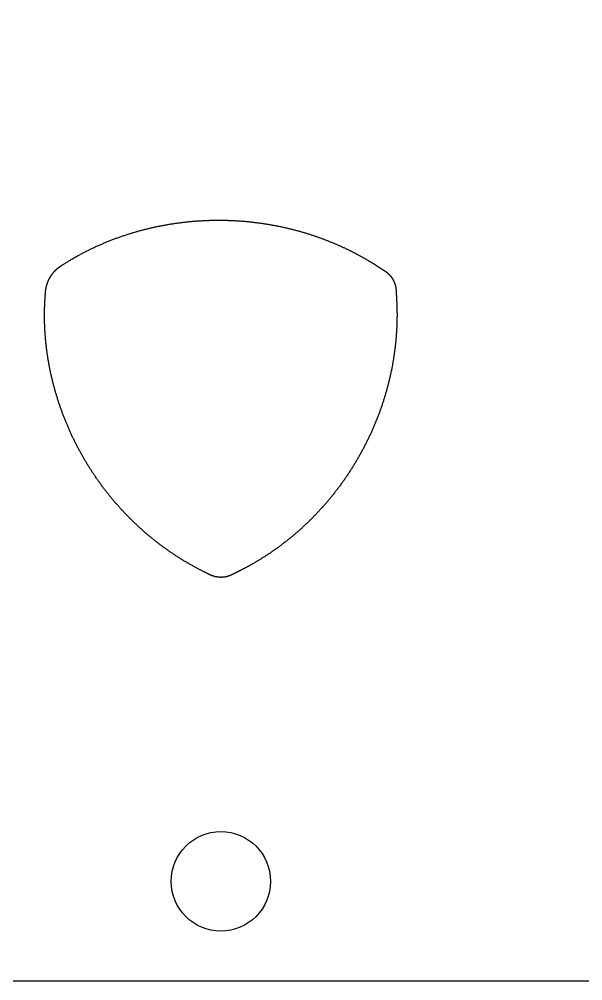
# Model space of a CAD drawing. Extents: x -3 to 136, y 0 to 121.
# Drawn here: x 93.91 to 110.92, y 0 to 29.01 of the extents above; entities that cross this region are included whole.
import ezdxf

# ---------------------------------------------------------------- set-up
doc = ezdxf.new("R2010")
doc.units = 0
doc.layers.get('0').update_dxf_attribs({"linetype": 'CONTINUOUS'})

msp = doc.modelspace()

# ---------------------------------------------------------------- linework, layer by layer
msp.add_lwpolyline([(69.2641, 119.9689, 0.5773503), (64.0679, 119.9689), (-2.5981, 4.5, 0.5773503), (0, 0), (133.332, 0, 0.5773503), (135.9301, 4.5)], format="xyb", close=True)
for points in [[(95.1762, 21.5717, 0), (95.1837, 21.5766, 0), (95.1926, 21.5824, 0), (95.2029, 21.589, 0), (95.2144, 21.5964, 0), (95.2271, 21.6046, 0), (95.241, 21.6134, 0), (95.256, 21.6229, 0), (95.272, 21.6331, 0), (95.2891, 21.6438, 0), (95.307, 21.655, 0), (95.3259, 21.6668, 0), (95.3456, 21.679, 0), (95.3661, 21.6916, 0), (95.3873, 21.7045, 0), (95.4092, 21.7178, 0), (95.4317, 21.7313, 0), (95.4548, 21.7451, 0), (95.4782, 21.759, 0), (95.5017, 21.7728, 0), (95.5253, 21.7865, 0), (95.5489, 21.8002, 0), (95.5725, 21.8138, 0), (95.5962, 21.8272, 0), (95.62, 21.8407, 0), (95.6438, 21.854, 0), (95.6676, 21.8672, 0), (95.6915, 21.8804, 0), (95.7154, 21.8935, 0), (95.7393, 21.9065, 0), (95.7633, 21.9195, 0), (95.7874, 21.9323, 0), (95.8115, 21.9451, 0), (95.8356, 21.9578, 0), (95.8598, 21.9704, 0), (95.884, 21.9829, 0), (95.9082, 21.9954, 0), (95.9325, 22.0077, 0), (95.9569, 22.02, 0), (95.9812, 22.0322, 0), (96.0057, 22.0444, 0), (96.0301, 22.0564, 0), (96.0546, 22.0684, 0), (96.0791, 22.0803, 0), (96.1037, 22.0921, 0), (96.1283, 22.1038, 0), (96.153, 22.1154, 0), (96.1777, 22.127, 0), (96.2024, 22.1385, 0), (96.2271, 22.1499, 0), (96.2519, 22.1612, 0), (96.2768, 22.1725, 0), (96.3016, 22.1836, 0), (96.3265, 22.1947, 0), (96.3515, 22.2057, 0), (96.3765, 22.2166, 0), (96.4015, 22.2275, 0), (96.4265, 22.2383, 0), (96.4516, 22.2489, 0), (96.4767, 22.2595, 0), (96.5019, 22.2701, 0), (96.527, 22.2805, 0), (96.5523, 22.2908, 0), (96.5775, 22.3011, 0), (96.6028, 22.3113, 0), (96.6281, 22.3214, 0), (96.6534, 22.3315, 0), (96.6788, 22.3414, 0), (96.7042, 22.3513, 0), (96.7297, 22.3611, 0), (96.7551, 22.3708, 0), (96.7807, 22.3804, 0), (96.8062, 22.39, 0), (96.8317, 22.3995, 0), (96.8573, 22.4089, 0), (96.883, 22.4182, 0), (96.9086, 22.4274, 0), (96.9343, 22.4365, 0), (96.96, 22.4456, 0), (96.9858, 22.4546, 0), (97.0115, 22.4635, 0), (97.0373, 22.4723, 0), (97.0632, 22.4811, 0), (97.089, 22.4897, 0), (97.1149, 22.4983, 0), (97.1408, 22.5068, 0), (97.1667, 22.5152, 0), (97.1927, 22.5236, 0), (97.2187, 22.5318, 0), (97.2447, 22.54, 0), (97.2708, 22.5481, 0), (97.2968, 22.5561, 0), (97.3229, 22.564, 0), (97.349, 22.5719, 0), (97.3752, 22.5797, 0), (97.4013, 22.5874, 0), (97.4275, 22.595, 0), (97.4537, 22.6025, 0), (97.48, 22.6099, 0), (97.5063, 22.6173, 0), (97.5325, 22.6246, 0), (97.5588, 22.6318, 0), (97.5852, 22.6389, 0), (97.6115, 22.646, 0), (97.6379, 22.6529, 0), (97.6643, 22.6598, 0), (97.6907, 22.6666, 0), (97.7172, 22.6733, 0), (97.7436, 22.68, 0), (97.7701, 22.6865, 0), (97.7966, 22.693, 0), (97.8231, 22.6994, 0), (97.8497, 22.7057, 0), (97.8763, 22.7119, 0), (97.9028, 22.7181, 0), (97.9294, 22.7241, 0), (97.9561, 22.7301, 0), (97.9827, 22.736, 0), (98.0094, 22.7419, 0), (98.036, 22.7476, 0), (98.0627, 22.7533, 0), (98.0894, 22.7589, 0), (98.1162, 22.7644, 0), (98.1429, 22.7698, 0), (98.1697, 22.7751, 0), (98.1965, 22.7804, 0), (98.2233, 22.7855, 0), (98.2501, 22.7906, 0), (98.2769, 22.7956, 0), (98.3037, 22.8006, 0), (98.3306, 22.8054, 0), (98.3575, 22.8102, 0), (98.3844, 22.8149, 0), (98.4113, 22.8195, 0), (98.4382, 22.824, 0), (98.4651, 22.8284, 0), (98.4921, 22.8328, 0), (98.519, 22.8371, 0), (98.546, 22.8413, 0), (98.573, 22.8454, 0), (98.6, 22.8494, 0), (98.627, 22.8534, 0), (98.654, 22.8572, 0), (98.681, 22.861, 0), (98.7081, 22.8647, 0), (98.7351, 22.8684, 0), (98.7622, 22.8719, 0), (98.7892, 22.8754, 0), (98.8163, 22.8788, 0), (98.8434, 22.8821, 0), (98.8705, 22.8853, 0), (98.8976, 22.8884, 0), (98.9247, 22.8915, 0), (98.9519, 22.8944, 0), (98.979, 22.8973, 0), (99.0061, 22.9001, 0), (99.0333, 22.9029, 0), (99.0604, 22.9055, 0), (99.0876, 22.9081, 0), (99.1148, 22.9106, 0), (99.1419, 22.913, 0), (99.1691, 22.9153, 0), (99.1963, 22.9175, 0), (99.2235, 22.9197, 0), (99.2507, 22.9217, 0), (99.2779, 22.9237, 0), (99.3051, 22.9257, 0), (99.3324, 22.9275, 0), (99.3596, 22.9292, 0), (99.3868, 22.9309, 0), (99.414, 22.9325, 0), (99.4413, 22.934, 0), (99.4685, 22.9354, 0), (99.4958, 22.9368, 0), (99.523, 22.938, 0), (99.5503, 22.9392, 0), (99.5775, 22.9403, 0), (99.6048, 22.9413, 0), (99.632, 22.9422, 0), (99.6593, 22.9431, 0), (99.6866, 22.9439, 0), (99.7138, 22.9446, 0), (99.7411, 22.9452, 0), (99.7684, 22.9457, 0), (99.7957, 22.9461, 0), (99.8229, 22.9465, 0), (99.8502, 22.9468, 0), (99.8775, 22.947, 0), (99.9048, 22.9471, 0), (99.932, 22.9471, 0), (99.9593, 22.9471, 0), (99.9866, 22.947, 0), (100.014, 22.9468, 0), (100.041, 22.9465, 0), (100.068, 22.9461, 0), (100.096, 22.9457, 0), (100.123, 22.9451, 0), (100.15, 22.9445, 0), (100.177, 22.9438, 0), (100.205, 22.943, 0), (100.232, 22.9422, 0), (100.259, 22.9412, 0), (100.286, 22.9402, 0), (100.314, 22.9391, 0), (100.341, 22.9379, 0), (100.368, 22.9367, 0), (100.395, 22.9353, 0), (100.423, 22.9339, 0), (100.45, 22.9324, 0), (100.477, 22.9308, 0), (100.504, 22.9291, 0), (100.532, 22.9274, 0), (100.559, 22.9256, 0), (100.586, 22.9236, 0), (100.613, 22.9216, 0), (100.64, 22.9196, 0), (100.668, 22.9174, 0), (100.695, 22.9152, 0), (100.722, 22.9128, 0), (100.749, 22.9104, 0), (100.776, 22.908, 0), (100.803, 22.9054, 0), (100.831, 22.9028, 0), (100.858, 22.9, 0), (100.885, 22.8972, 0), (100.912, 22.8943, 0), (100.939, 22.8914, 0), (100.966, 22.8883, 0), (100.993, 22.8852, 0), (101.02, 22.882, 0), (101.047, 22.8787, 0), (101.074, 22.8753, 0), (101.102, 22.8718, 0), (101.129, 22.8683, 0), (101.156, 22.8647, 0), (101.183, 22.861, 0), (101.21, 22.8572, 0), (101.237, 22.8533, 0), (101.264, 22.8494, 0), (101.291, 22.8453, 0), (101.318, 22.8412, 0), (101.345, 22.837, 0), (101.371, 22.8328, 0), (101.398, 22.8284, 0), (101.425, 22.824, 0), (101.452, 22.8195, 0), (101.479, 22.8149, 0), (101.506, 22.8102, 0), (101.533, 22.8054, 0), (101.56, 22.8006, 0), (101.587, 22.7957, 0), (101.613, 22.7907, 0), (101.64, 22.7856, 0), (101.667, 22.7804, 0), (101.694, 22.7752, 0), (101.72, 22.7699, 0), (101.747, 22.7645, 0), (101.774, 22.759, 0), (101.801, 22.7534, 0), (101.827, 22.7478, 0), (101.854, 22.742, 0), (101.881, 22.7362, 0), (101.907, 22.7303, 0), (101.934, 22.7243, 0), (101.961, 22.7183, 0), (101.987, 22.7122, 0), (102.014, 22.7059, 0), (102.04, 22.6996, 0), (102.067, 22.6933, 0), (102.093, 22.6868, 0), (102.12, 22.6803, 0), (102.146, 22.6736, 0), (102.173, 22.667, 0), (102.199, 22.6602, 0), (102.225, 22.6534, 0), (102.251, 22.6466, 0), (102.277, 22.6397, 0), (102.303, 22.6328, 0), (102.328, 22.6258, 0), (102.354, 22.6187, 0), (102.379, 22.6116, 0), (102.405, 22.6045, 0), (102.43, 22.5973, 0), (102.455, 22.59, 0), (102.48, 22.5827, 0), (102.505, 22.5754, 0), (102.53, 22.568, 0), (102.554, 22.5606, 0), (102.579, 22.5531, 0), (102.603, 22.5456, 0), (102.627, 22.5381, 0), (102.652, 22.5305, 0), (102.676, 22.5228, 0), (102.7, 22.5152, 0), (102.723, 22.5075, 0), (102.747, 22.4997, 0), (102.771, 22.4919, 0), (102.794, 22.4841, 0), (102.817, 22.4763, 0), (102.841, 22.4684, 0), (102.864, 22.4605, 0), (102.887, 22.4525, 0), (102.91, 22.4445, 0), (102.933, 22.4365, 0), (102.955, 22.4285, 0), (102.978, 22.4204, 0), (103, 22.4123, 0), (103.022, 22.4042, 0), (103.045, 22.3961, 0), (103.067, 22.3879, 0), (103.089, 22.3797, 0), (103.111, 22.3715, 0), (103.132, 22.3633, 0), (103.154, 22.355, 0), (103.175, 22.3467, 0), (103.197, 22.3384, 0), (103.218, 22.3301, 0), (103.239, 22.3218, 0), (103.26, 22.3134, 0), (103.281, 22.3051, 0), (103.302, 22.2967, 0), (103.322, 22.2883, 0), (103.343, 22.2799, 0), (103.363, 22.2715, 0), (103.384, 22.263, 0), (103.404, 22.2546, 0), (103.424, 22.2461, 0), (103.444, 22.2377, 0), (103.464, 22.2292, 0), (103.483, 22.2207, 0), (103.503, 22.2123, 0), (103.523, 22.2038, 0), (103.542, 22.1953, 0), (103.561, 22.1868, 0), (103.58, 22.1783, 0), (103.599, 22.1698, 0), (103.618, 22.1613, 0), (103.637, 22.1528, 0), (103.655, 22.1443, 0), (103.674, 22.1358, 0), (103.692, 22.1273, 0), (103.711, 22.1188, 0), (103.729, 22.1103, 0), (103.747, 22.1018, 0), (103.765, 22.0933, 0), (103.782, 22.0849, 0), (103.8, 22.0764, 0), (103.818, 22.0679, 0), (103.835, 22.0595, 0), (103.852, 22.0511, 0), (103.87, 22.0426, 0), (103.887, 22.0342, 0), (103.904, 22.0258, 0), (103.92, 22.0174, 0), (103.937, 22.0091, 0), (103.954, 22.0007, 0), (103.97, 21.9924, 0), (103.986, 21.9841, 0), (104.003, 21.9758, 0), (104.019, 21.9675, 0), (104.035, 21.9592, 0), (104.051, 21.951, 0), (104.066, 21.9428, 0), (104.082, 21.9346, 0), (104.097, 21.9264, 0), (104.113, 21.9182, 0), (104.128, 21.9101, 0), (104.143, 21.902, 0), (104.158, 21.8939, 0), (104.173, 21.8859, 0), (104.188, 21.8779, 0), (104.202, 21.8699, 0), (104.217, 21.8619, 0), (104.231, 21.854, 0), (104.245, 21.8461, 0), (104.259, 21.8383, 0), (104.273, 21.8304, 0), (104.287, 21.8227, 0), (104.301, 21.8149, 0), (104.315, 21.8072, 0), (104.328, 21.7995, 0), (104.341, 21.7919, 0), (104.355, 21.7843, 0), (104.368, 21.7767, 0), (104.381, 21.7692, 0), (104.394, 21.7617, 0), (104.406, 21.7543, 0), (104.419, 21.7469, 0), (104.432, 21.7395, 0), (104.444, 21.7322, 0), (104.456, 21.725, 0), (104.468, 21.7178, 0), (104.48, 21.7106, 0), (104.492, 21.7035, 0), (104.504, 21.6964, 0), (104.516, 21.6894, 0), (104.527, 21.6825, 0), (104.538, 21.6755, 0), (104.55, 21.6687, 0), (104.561, 21.6619, 0), (104.572, 21.6551, 0), (104.583, 21.6485, 0), (104.593, 21.6418, 0), (104.604, 21.6352, 0), (104.614, 21.6287, 0), (104.625, 21.6223, 0), (104.635, 21.6159, 0), (104.645, 21.6095, 0), (104.655, 21.6033, 0), (104.665, 21.597, 0), (104.675, 21.5909, 0), (104.684, 21.5848, 0), (104.694, 21.5788, 0), (104.703, 21.5728, 0), (104.712, 21.567, 0), (104.721, 21.5611, 0), (104.73, 21.5554, 0), (104.739, 21.5497, 0), (104.748, 21.5441, 0), (104.756, 21.5386, 0), (104.765, 21.5331, 0), (104.773, 21.5277, 0), (104.781, 21.5224, 0), (104.789, 21.5172, 0), (104.797, 21.512, 0), (104.805, 21.5069, 0), (104.813, 21.5019, 0), (104.82, 21.497, 0), (104.828, 21.4923, 0), (104.835, 21.4877, 0), (104.841, 21.4832, 0), (104.848, 21.4789, 0), (104.854, 21.4747, 0), (104.861, 21.4707, 0), (104.866, 21.4668, 0), (104.872, 21.4632, 0), (104.877, 21.4596, 0), (104.883, 21.4563, 0), (104.887, 21.4532, 0), (104.892, 21.4502, 0), (104.896, 21.4475, 0), (104.9, 21.445, 0), (104.904, 21.4427, 0), (104.907, 21.4405, 0), (104.91, 21.4387, 0), (104.913, 21.437, 0), (104.915, 21.4356, 0), (104.917, 21.4344, 0)], [(94.7074, 20.7892, 0), (94.7077, 20.7929, 0), (94.7081, 20.7966, 0), (94.7084, 20.8003, 0), (94.7088, 20.804, 0), (94.7092, 20.8077, 0), (94.7095, 20.8114, 0), (94.7099, 20.815, 0), (94.7103, 20.8187, 0), (94.7108, 20.8224, 0), (94.7112, 20.8261, 0), (94.7117, 20.8298, 0), (94.7121, 20.8334, 0), (94.7126, 20.8371, 0), (94.7131, 20.8408, 0), (94.7136, 20.8444, 0), (94.7141, 20.8481, 0), (94.7147, 20.8518, 0), (94.7152, 20.8554, 0), (94.7158, 20.8591, 0), (94.7163, 20.8628, 0), (94.7169, 20.8664, 0), (94.7175, 20.8701, 0), (94.7181, 20.8737, 0), (94.7188, 20.8774, 0), (94.7194, 20.881, 0), (94.7201, 20.8847, 0), (94.7207, 20.8883, 0), (94.7214, 20.8919, 0), (94.7221, 20.8956, 0), (94.7228, 20.8992, 0), (94.7235, 20.9028, 0), (94.7243, 20.9065, 0), (94.725, 20.9101, 0), (94.7258, 20.9137, 0), (94.7265, 20.9173, 0), (94.7273, 20.921, 0), (94.7281, 20.9246, 0), (94.7289, 20.9282, 0), (94.7298, 20.9318, 0), (94.7306, 20.9354, 0), (94.7315, 20.939, 0), (94.7323, 20.9426, 0), (94.7332, 20.9462, 0), (94.7341, 20.9498, 0), (94.735, 20.9534, 0), (94.7359, 20.957, 0), (94.7368, 20.9606, 0), (94.7378, 20.9641, 0), (94.7387, 20.9677, 0), (94.7397, 20.9713, 0), (94.7407, 20.9749, 0), (94.7417, 20.9784, 0), (94.7427, 20.982, 0), (94.7437, 20.9856, 0), (94.7447, 20.9891, 0), (94.7458, 20.9927, 0), (94.7468, 20.9962, 0), (94.7479, 20.9998, 0), (94.749, 21.0033, 0), (94.7501, 21.0068, 0), (94.7512, 21.0104, 0), (94.7523, 21.0139, 0), (94.7534, 21.0174, 0), (94.7546, 21.021, 0), (94.7557, 21.0245, 0), (94.7569, 21.028, 0), (94.7581, 21.0315, 0), (94.7593, 21.035, 0), (94.7605, 21.0385, 0), (94.7617, 21.042, 0), (94.7629, 21.0455, 0), (94.7642, 21.049, 0), (94.7655, 21.0525, 0), (94.7667, 21.056, 0), (94.768, 21.0595, 0), (94.7693, 21.0629, 0), (94.7706, 21.0664, 0), (94.7719, 21.0699, 0), (94.7733, 21.0733, 0), (94.7746, 21.0768, 0), (94.776, 21.0802, 0), (94.7773, 21.0837, 0), (94.7787, 21.0871, 0), (94.7801, 21.0905, 0), (94.7815, 21.094, 0), (94.7829, 21.0974, 0), (94.7843, 21.1008, 0), (94.7858, 21.1042, 0), (94.7872, 21.1076, 0), (94.7887, 21.111, 0), (94.7902, 21.1144, 0), (94.7917, 21.1178, 0), (94.7932, 21.1212, 0), (94.7947, 21.1246, 0), (94.7962, 21.128, 0), (94.7977, 21.1313, 0), (94.7993, 21.1347, 0), (94.8009, 21.138, 0), (94.8024, 21.1414, 0), (94.804, 21.1447, 0), (94.8056, 21.1481, 0), (94.8072, 21.1514, 0), (94.8088, 21.1548, 0), (94.8105, 21.1581, 0), (94.8121, 21.1614, 0), (94.8138, 21.1647, 0), (94.8154, 21.168, 0), (94.8171, 21.1713, 0), (94.8188, 21.1746, 0), (94.8205, 21.1779, 0), (94.8222, 21.1812, 0), (94.8239, 21.1845, 0), (94.8257, 21.1877, 0), (94.8274, 21.191, 0), (94.8292, 21.1943, 0), (94.8309, 21.1975, 0), (94.8327, 21.2008, 0), (94.8345, 21.204, 0), (94.8363, 21.2072, 0), (94.8381, 21.2105, 0), (94.8399, 21.2137, 0), (94.8418, 21.2169, 0), (94.8436, 21.2201, 0), (94.8455, 21.2233, 0), (94.8474, 21.2265, 0), (94.8492, 21.2297, 0), (94.8511, 21.2329, 0), (94.853, 21.2361, 0), (94.855, 21.2392, 0), (94.8569, 21.2424, 0), (94.8588, 21.2456, 0), (94.8608, 21.2487, 0), (94.8627, 21.2519, 0), (94.8647, 21.255, 0), (94.8667, 21.2581, 0), (94.8687, 21.2613, 0), (94.8707, 21.2644, 0), (94.8727, 21.2675, 0), (94.8747, 21.2706, 0), (94.8768, 21.2737, 0), (94.8788, 21.2768, 0), (94.8809, 21.2798, 0), (94.883, 21.2829, 0), (94.885, 21.286, 0), (94.8871, 21.2891, 0), (94.8892, 21.2921, 0), (94.8913, 21.2951, 0), (94.8935, 21.2982, 0), (94.8956, 21.3012, 0), (94.8978, 21.3042, 0), (94.8999, 21.3072, 0), (94.9021, 21.3103, 0), (94.9042, 21.3133, 0), (94.9064, 21.3162, 0), (94.9086, 21.3192, 0), (94.9108, 21.3222, 0), (94.9131, 21.3252, 0), (94.9153, 21.3281, 0), (94.9175, 21.3311, 0), (94.9198, 21.334, 0), (94.922, 21.3369, 0), (94.9243, 21.3399, 0), (94.9266, 21.3428, 0), (94.9289, 21.3457, 0), (94.9312, 21.3486, 0), (94.9335, 21.3515, 0), (94.9358, 21.3544, 0), (94.9381, 21.3573, 0), (94.9405, 21.3601, 0), (94.9428, 21.363, 0), (94.9452, 21.3658, 0), (94.9475, 21.3687, 0), (94.9499, 21.3715, 0), (94.9523, 21.3743, 0), (94.9547, 21.3772, 0), (94.9571, 21.38, 0), (94.9595, 21.3828, 0), (94.962, 21.3856, 0), (94.9644, 21.3883, 0), (94.9668, 21.3911, 0), (94.9693, 21.3939, 0), (94.9718, 21.3966, 0), (94.9742, 21.3994, 0), (94.9767, 21.4021, 0), (94.9792, 21.4048, 0), (94.9817, 21.4076, 0), (94.9843, 21.4103, 0), (94.9868, 21.413, 0), (94.9893, 21.4157, 0), (94.9919, 21.4184, 0), (94.9944, 21.421, 0), (94.997, 21.4237, 0), (94.9995, 21.4263, 0), (95.0021, 21.429, 0), (95.0047, 21.4316, 0), (95.0073, 21.4343, 0), (95.0099, 21.4369, 0), (95.0125, 21.4395, 0), (95.0152, 21.4421, 0), (95.0178, 21.4447, 0), (95.0204, 21.4473, 0), (95.0231, 21.4498, 0), (95.0258, 21.4524, 0), (95.0284, 21.455, 0), (95.0311, 21.4575, 0), (95.0338, 21.46, 0), (95.0365, 21.4626, 0), (95.0392, 21.4651, 0), (95.0419, 21.4676, 0), (95.0447, 21.4701, 0), (95.0474, 21.4726, 0), (95.0501, 21.475, 0), (95.0529, 21.4775, 0), (95.0557, 21.48, 0), (95.0584, 21.4824, 0), (95.0612, 21.4848, 0), (95.064, 21.4873, 0), (95.0668, 21.4897, 0), (95.0696, 21.4921, 0), (95.0724, 21.4945, 0), (95.0752, 21.4969, 0), (95.0781, 21.4992, 0), (95.0809, 21.5016, 0), (95.0838, 21.504, 0), (95.0866, 21.5063, 0), (95.0895, 21.5086, 0), (95.0924, 21.511, 0), (95.0952, 21.5133, 0), (95.0981, 21.5156, 0), (95.101, 21.5179, 0), (95.1039, 21.5202, 0), (95.1069, 21.5224, 0), (95.1098, 21.5247, 0), (95.1127, 21.5269, 0), (95.1157, 21.5292, 0), (95.1186, 21.5314, 0), (95.1216, 21.5336, 0), (95.1245, 21.5358, 0), (95.1275, 21.538, 0), (95.1305, 21.5402, 0), (95.1335, 21.5424, 0), (95.1365, 21.5446, 0), (95.1395, 21.5467, 0), (95.1425, 21.5489, 0), (95.1455, 21.551, 0), (95.1486, 21.5531, 0), (95.1516, 21.5552, 0), (95.1546, 21.5573, 0), (95.1577, 21.5594, 0), (95.1608, 21.5615, 0), (95.1638, 21.5636, 0), (95.1669, 21.5656, 0), (95.17, 21.5677, 0), (95.1731, 21.5697, 0), (95.1762, 21.5717, 0)], [(104.917, 21.4344, 0), (104.92, 21.4329, 0), (104.922, 21.4314, 0), (104.925, 21.4298, 0), (104.928, 21.4283, 0), (104.93, 21.4267, 0), (104.933, 21.4251, 0), (104.935, 21.4235, 0), (104.938, 21.4219, 0), (104.941, 21.4203, 0), (104.943, 21.4187, 0), (104.946, 21.417, 0), (104.948, 21.4154, 0), (104.951, 21.4137, 0), (104.953, 21.412, 0), (104.956, 21.4103, 0), (104.959, 21.4086, 0), (104.961, 21.4069, 0), (104.964, 21.4052, 0), (104.966, 21.4035, 0), (104.969, 21.4017, 0), (104.971, 21.4, 0), (104.974, 21.3982, 0), (104.976, 21.3965, 0), (104.979, 21.3947, 0), (104.981, 21.3929, 0), (104.984, 21.3911, 0), (104.986, 21.3893, 0), (104.988, 21.3874, 0), (104.991, 21.3856, 0), (104.993, 21.3838, 0), (104.996, 21.3819, 0), (104.998, 21.38, 0), (105.001, 21.3782, 0), (105.003, 21.3763, 0), (105.005, 21.3744, 0), (105.008, 21.3725, 0), (105.01, 21.3706, 0), (105.013, 21.3686, 0), (105.015, 21.3667, 0), (105.017, 21.3647, 0), (105.02, 21.3628, 0), (105.022, 21.3608, 0), (105.024, 21.3588, 0), (105.027, 21.3568, 0), (105.029, 21.3549, 0), (105.031, 21.3528, 0), (105.034, 21.3508, 0), (105.036, 21.3488, 0), (105.038, 21.3468, 0), (105.04, 21.3447, 0), (105.043, 21.3427, 0), (105.045, 21.3406, 0), (105.047, 21.3385, 0), (105.049, 21.3365, 0), (105.052, 21.3344, 0), (105.054, 21.3323, 0), (105.056, 21.3301, 0), (105.058, 21.328, 0), (105.06, 21.3259, 0), (105.063, 21.3238, 0), (105.065, 21.3216, 0), (105.067, 21.3195, 0), (105.069, 21.3173, 0), (105.071, 21.3151, 0), (105.073, 21.3129, 0), (105.076, 21.3107, 0), (105.078, 21.3085, 0), (105.08, 21.3063, 0), (105.082, 21.3041, 0), (105.084, 21.3019, 0), (105.086, 21.2997, 0), (105.088, 21.2974, 0), (105.09, 21.2952, 0), (105.092, 21.2929, 0), (105.094, 21.2906, 0), (105.096, 21.2884, 0), (105.098, 21.2861, 0), (105.1, 21.2838, 0), (105.103, 21.2815, 0), (105.105, 21.2792, 0), (105.107, 21.2769, 0), (105.109, 21.2745, 0), (105.11, 21.2722, 0), (105.112, 21.2699, 0), (105.114, 21.2675, 0), (105.116, 21.2651, 0), (105.118, 21.2628, 0), (105.12, 21.2604, 0), (105.122, 21.258, 0), (105.124, 21.2556, 0), (105.126, 21.2532, 0), (105.128, 21.2508, 0), (105.13, 21.2484, 0), (105.132, 21.246, 0), (105.133, 21.2436, 0), (105.135, 21.2412, 0), (105.137, 21.2387, 0), (105.139, 21.2363, 0), (105.141, 21.2338, 0), (105.143, 21.2313, 0), (105.144, 21.2289, 0), (105.146, 21.2264, 0), (105.148, 21.2239, 0), (105.15, 21.2214, 0), (105.152, 21.2189, 0), (105.153, 21.2164, 0), (105.155, 21.2139, 0), (105.157, 21.2114, 0), (105.159, 21.2089, 0), (105.16, 21.2063, 0), (105.162, 21.2038, 0), (105.164, 21.2012, 0), (105.165, 21.1987, 0), (105.167, 21.1961, 0), (105.169, 21.1936, 0), (105.17, 21.191, 0), (105.172, 21.1884, 0), (105.174, 21.1858, 0), (105.175, 21.1832, 0), (105.177, 21.1806, 0), (105.178, 21.178, 0), (105.18, 21.1754, 0), (105.182, 21.1728, 0), (105.183, 21.1702, 0), (105.185, 21.1675, 0), (105.186, 21.1649, 0), (105.188, 21.1623, 0), (105.189, 21.1596, 0), (105.191, 21.157, 0), (105.192, 21.1543, 0), (105.194, 21.1516, 0), (105.195, 21.149, 0), (105.197, 21.1463, 0), (105.198, 21.1436, 0), (105.2, 21.1409, 0), (105.201, 21.1382, 0), (105.203, 21.1355, 0), (105.204, 21.1328, 0), (105.205, 21.1301, 0), (105.207, 21.1274, 0), (105.208, 21.1246, 0), (105.21, 21.1219, 0), (105.211, 21.1192, 0), (105.212, 21.1164, 0), (105.214, 21.1137, 0), (105.215, 21.1109, 0), (105.216, 21.1082, 0), (105.218, 21.1054, 0), (105.219, 21.1026, 0), (105.22, 21.0999, 0), (105.222, 21.0971, 0), (105.223, 21.0943, 0), (105.224, 21.0915, 0), (105.225, 21.0887, 0), (105.227, 21.0859, 0), (105.228, 21.0831, 0), (105.229, 21.0803, 0), (105.23, 21.0775, 0), (105.231, 21.0747, 0), (105.233, 21.0718, 0), (105.234, 21.069, 0), (105.235, 21.0662, 0), (105.236, 21.0633, 0), (105.237, 21.0605, 0), (105.238, 21.0576, 0), (105.239, 21.0548, 0), (105.241, 21.0519, 0), (105.242, 21.0491, 0), (105.243, 21.0462, 0), (105.244, 21.0433, 0), (105.245, 21.0405, 0), (105.246, 21.0376, 0), (105.247, 21.0347, 0), (105.248, 21.0318, 0), (105.249, 21.0289, 0), (105.25, 21.026, 0), (105.251, 21.0232, 0), (105.252, 21.0203, 0), (105.253, 21.0173, 0), (105.254, 21.0144, 0), (105.255, 21.0115, 0), (105.256, 21.0086, 0), (105.257, 21.0057, 0), (105.257, 21.0028, 0), (105.258, 20.9998, 0), (105.259, 20.9969, 0), (105.26, 20.994, 0), (105.261, 20.991, 0), (105.262, 20.9881, 0), (105.263, 20.9852, 0), (105.263, 20.9822, 0), (105.264, 20.9793, 0), (105.265, 20.9763, 0), (105.266, 20.9734, 0), (105.267, 20.9704, 0), (105.267, 20.9674, 0), (105.268, 20.9645, 0), (105.269, 20.9615, 0), (105.27, 20.9585, 0), (105.27, 20.9556, 0), (105.271, 20.9526, 0), (105.272, 20.9496, 0), (105.272, 20.9466, 0), (105.273, 20.9437, 0), (105.274, 20.9407, 0), (105.274, 20.9377, 0), (105.275, 20.9347, 0), (105.275, 20.9317, 0), (105.276, 20.9287, 0), (105.277, 20.9257, 0), (105.277, 20.9227, 0), (105.278, 20.9197, 0), (105.278, 20.9167, 0), (105.279, 20.9137, 0), (105.279, 20.9107, 0), (105.28, 20.9077, 0), (105.28, 20.9047, 0), (105.281, 20.9017, 0), (105.281, 20.8986, 0), (105.282, 20.8956, 0), (105.282, 20.8926, 0), (105.283, 20.8896, 0), (105.283, 20.8866, 0), (105.283, 20.8835, 0), (105.284, 20.8805, 0), (105.284, 20.8775, 0), (105.285, 20.8744, 0), (105.285, 20.8714, 0), (105.285, 20.8684, 0), (105.286, 20.8654, 0), (105.286, 20.8623, 0), (105.286, 20.8593, 0), (105.287, 20.8562, 0), (105.287, 20.8532, 0), (105.287, 20.8502, 0), (105.287, 20.8471, 0), (105.288, 20.8441, 0), (105.288, 20.841, 0), (105.288, 20.838, 0), (105.288, 20.835, 0), (105.288, 20.8319, 0), (105.289, 20.8289, 0), (105.289, 20.8258, 0), (105.289, 20.8228, 0), (105.289, 20.8197, 0), (105.289, 20.8167, 0), (105.289, 20.8136, 0), (105.289, 20.8106, 0), (105.289, 20.8075, 0), (105.289, 20.8045, 0), (105.29, 20.8014, 0), (105.29, 20.7984, 0), (105.29, 20.7953, 0), (105.29, 20.7923, 0), (105.29, 20.7892, 0)], [(99.626, 12.27, 0), (99.6232, 12.2716, 0), (99.6197, 12.2735, 0), (99.6156, 12.2756, 0), (99.6109, 12.2781, 0), (99.6055, 12.2808, 0), (99.5995, 12.2839, 0), (99.5929, 12.2872, 0), (99.5857, 12.2908, 0), (99.5779, 12.2946, 0), (99.5695, 12.2988, 0), (99.5605, 12.3032, 0), (99.551, 12.308, 0), (99.5409, 12.313, 0), (99.5303, 12.3182, 0), (99.5192, 12.3238, 0), (99.5075, 12.3296, 0), (99.4953, 12.3357, 0), (99.4826, 12.3421, 0), (99.4694, 12.3487, 0), (99.4558, 12.3556, 0), (99.4416, 12.3628, 0), (99.427, 12.3702, 0), (99.4119, 12.3779, 0), (99.3964, 12.3859, 0), (99.3805, 12.3941, 0), (99.3641, 12.4026, 0), (99.3473, 12.4113, 0), (99.3301, 12.4203, 0), (99.3125, 12.4296, 0), (99.2945, 12.4391, 0), (99.2761, 12.4489, 0), (99.2573, 12.4589, 0), (99.2382, 12.4692, 0), (99.2188, 12.4797, 0), (99.199, 12.4905, 0), (99.1788, 12.5015, 0), (99.1584, 12.5128, 0), (99.1376, 12.5243, 0), (99.1165, 12.5361, 0), (99.0952, 12.5481, 0), (99.0735, 12.5603, 0), (99.0516, 12.5728, 0), (99.0294, 12.5855, 0), (99.007, 12.5985, 0), (98.9846, 12.6115, 0), (98.9622, 12.6246, 0), (98.9399, 12.6378, 0), (98.9176, 12.6511, 0), (98.8953, 12.6644, 0), (98.8731, 12.6778, 0), (98.851, 12.6912, 0), (98.8289, 12.7047, 0), (98.8068, 12.7183, 0), (98.7848, 12.7319, 0), (98.7629, 12.7456, 0), (98.741, 12.7594, 0), (98.7191, 12.7733, 0), (98.6973, 12.7872, 0), (98.6755, 12.8011, 0), (98.6538, 12.8152, 0), (98.6321, 12.8293, 0), (98.6104, 12.8434, 0), (98.5889, 12.8577, 0), (98.5673, 12.872, 0), (98.5458, 12.8863, 0), (98.5244, 12.9007, 0), (98.503, 12.9152, 0), (98.4816, 12.9298, 0), (98.4603, 12.9444, 0), (98.4391, 12.9591, 0), (98.4179, 12.9738, 0), (98.3967, 12.9886, 0), (98.3756, 13.0035, 0), (98.3545, 13.0184, 0), (98.3335, 13.0334, 0), (98.3125, 13.0485, 0), (98.2916, 13.0636, 0), (98.2707, 13.0788, 0), (98.2499, 13.094, 0), (98.2291, 13.1093, 0), (98.2084, 13.1247, 0), (98.1877, 13.1401, 0), (98.1671, 13.1556, 0), (98.1465, 13.1712, 0), (98.126, 13.1868, 0), (98.1055, 13.2025, 0), (98.0851, 13.2182, 0), (98.0647, 13.234, 0), (98.0443, 13.2499, 0), (98.0241, 13.2658, 0), (98.0038, 13.2818, 0), (97.9836, 13.2979, 0), (97.9635, 13.314, 0), (97.9434, 13.3301, 0), (97.9233, 13.3464, 0), (97.9033, 13.3626, 0), (97.8834, 13.379, 0), (97.8635, 13.3954, 0), (97.8437, 13.4119, 0), (97.8239, 13.4284, 0), (97.8041, 13.445, 0), (97.7844, 13.4616, 0), (97.7648, 13.4784, 0), (97.7452, 13.4951, 0), (97.7256, 13.512, 0), (97.7061, 13.5288, 0), (97.6867, 13.5458, 0), (97.6673, 13.5628, 0), (97.6479, 13.5799, 0), (97.6286, 13.597, 0), (97.6094, 13.6142, 0), (97.5902, 13.6314, 0), (97.5711, 13.6487, 0), (97.552, 13.666, 0), (97.5329, 13.6834, 0), (97.514, 13.7009, 0), (97.495, 13.7184, 0), (97.4761, 13.736, 0), (97.4573, 13.7536, 0), (97.4386, 13.7713, 0), (97.4198, 13.789, 0), (97.4012, 13.8068, 0), (97.3826, 13.8246, 0), (97.364, 13.8425, 0), (97.3455, 13.8605, 0), (97.327, 13.8785, 0), (97.3086, 13.8966, 0), (97.2903, 13.9147, 0), (97.272, 13.9329, 0), (97.2538, 13.9511, 0), (97.2356, 13.9694, 0), (97.2175, 13.9877, 0), (97.1994, 14.0061, 0), (97.1814, 14.0245, 0), (97.1634, 14.043, 0), (97.1455, 14.0615, 0), (97.1277, 14.0801, 0), (97.1099, 14.0988, 0), (97.0921, 14.1175, 0), (97.0744, 14.1362, 0), (97.0568, 14.155, 0), (97.0392, 14.1739, 0), (97.0217, 14.1928, 0), (97.0042, 14.2117, 0), (96.9868, 14.2307, 0), (96.9695, 14.2498, 0), (96.9522, 14.2689, 0), (96.9349, 14.2881, 0), (96.9177, 14.3073, 0), (96.9006, 14.3265, 0), (96.8835, 14.3458, 0), (96.8665, 14.3652, 0), (96.8495, 14.3846, 0), (96.8326, 14.4041, 0), (96.8158, 14.4236, 0), (96.799, 14.4431, 0), (96.7823, 14.4627, 0), (96.7656, 14.4824, 0), (96.749, 14.5021, 0), (96.7324, 14.5218, 0), (96.7159, 14.5416, 0), (96.6994, 14.5615, 0), (96.6831, 14.5814, 0), (96.6667, 14.6013, 0), (96.6504, 14.6213, 0), (96.6342, 14.6413, 0), (96.6181, 14.6614, 0), (96.602, 14.6816, 0), (96.5859, 14.7017, 0), (96.5699, 14.722, 0), (96.554, 14.7422, 0), (96.5382, 14.7625, 0), (96.5223, 14.7829, 0), (96.5066, 14.8033, 0), (96.4909, 14.8238, 0), (96.4753, 14.8443, 0), (96.4597, 14.8648, 0), (96.4442, 14.8854, 0), (96.4287, 14.906, 0), (96.4134, 14.9267, 0), (96.398, 14.9475, 0), (96.3827, 14.9682, 0), (96.3675, 14.989, 0), (96.3524, 15.0099, 0), (96.3373, 15.0308, 0), (96.3223, 15.0517, 0), (96.3073, 15.0727, 0), (96.2924, 15.0938, 0), (96.2775, 15.1148, 0), (96.2627, 15.136, 0), (96.248, 15.1571, 0), (96.2333, 15.1783, 0), (96.2187, 15.1996, 0), (96.2042, 15.2209, 0), (96.1897, 15.2422, 0), (96.1753, 15.2636, 0), (96.1609, 15.285, 0), (96.1466, 15.3064, 0), (96.1324, 15.3279, 0), (96.1182, 15.3495, 0), (96.1041, 15.3711, 0), (96.09, 15.3927, 0), (96.076, 15.4143, 0), (96.0621, 15.4361, 0), (96.0482, 15.4578, 0), (96.0344, 15.4796, 0), (96.0207, 15.5014, 0), (96.007, 15.5233, 0), (95.9934, 15.5452, 0), (95.9798, 15.5671, 0), (95.9663, 15.5891, 0), (95.9529, 15.6111, 0), (95.9395, 15.6332, 0), (95.9262, 15.6553, 0), (95.913, 15.6774, 0), (95.8998, 15.6996, 0), (95.8867, 15.7218, 0), (95.8737, 15.7441, 0), (95.8607, 15.7664, 0), (95.8478, 15.7887, 0), (95.8349, 15.8111, 0), (95.8221, 15.8335, 0), (95.8094, 15.8559, 0), (95.7967, 15.8784, 0), (95.7841, 15.9009, 0), (95.7716, 15.9235, 0), (95.7591, 15.9461, 0), (95.7467, 15.9687, 0), (95.7344, 15.9914, 0), (95.7221, 16.0141, 0), (95.7099, 16.0368, 0), (95.6977, 16.0596, 0), (95.6857, 16.0824, 0), (95.6736, 16.1052, 0), (95.6617, 16.1281, 0), (95.6498, 16.151, 0), (95.638, 16.174, 0), (95.6263, 16.1969, 0), (95.6146, 16.2199, 0), (95.603, 16.243, 0), (95.5914, 16.2661, 0), (95.5799, 16.2892, 0), (95.5685, 16.3123, 0), (95.5572, 16.3355, 0), (95.5459, 16.3587, 0), (95.5347, 16.382, 0), (95.5235, 16.4052, 0), (95.5125, 16.4285, 0), (95.5014, 16.4519, 0), (95.4905, 16.4752, 0), (95.4796, 16.4986, 0), (95.4688, 16.5221, 0), (95.4581, 16.5455, 0), (95.4474, 16.569, 0), (95.4368, 16.5925, 0), (95.4263, 16.6161, 0), (95.4158, 16.6397, 0), (95.4054, 16.6633, 0), (95.3951, 16.6869, 0), (95.3848, 16.7106, 0), (95.3747, 16.7343, 0), (95.3645, 16.758, 0), (95.3545, 16.7818, 0), (95.3445, 16.8055, 0), (95.3346, 16.8293, 0), (95.3247, 16.8532, 0), (95.315, 16.8771, 0), (95.3053, 16.9009, 0), (95.2956, 16.9249, 0), (95.2861, 16.9488, 0), (95.2766, 16.9728, 0), (95.2672, 16.9968, 0), (95.2578, 17.0208, 0), (95.2485, 17.0449, 0), (95.2393, 17.069, 0), (95.2302, 17.0931, 0), (95.2211, 17.1172, 0), (95.2121, 17.1413, 0), (95.2032, 17.1655, 0), (95.1943, 17.1897, 0), (95.1855, 17.214, 0), (95.1768, 17.2382, 0), (95.1682, 17.2625, 0), (95.1596, 17.2868, 0), (95.1511, 17.3112, 0), (95.1426, 17.3355, 0), (95.1343, 17.3599, 0), (95.126, 17.3843, 0), (95.1178, 17.4087, 0), (95.1096, 17.4332, 0), (95.1016, 17.4576, 0), (95.0936, 17.4821, 0), (95.0856, 17.5066, 0), (95.0778, 17.5312, 0), (95.07, 17.5558, 0), (95.0623, 17.5803, 0), (95.0547, 17.6049, 0), (95.0471, 17.6296, 0), (95.0396, 17.6542, 0), (95.0322, 17.6789, 0), (95.0248, 17.7036, 0), (95.0176, 17.7283, 0), (95.0104, 17.753, 0), (95.0032, 17.7778, 0), (94.9962, 17.8026, 0), (94.9892, 17.8274, 0), (94.9823, 17.8522, 0), (94.9755, 17.877, 0), (94.9687, 17.9019, 0), (94.962, 17.9267, 0), (94.9554, 17.9516, 0), (94.9489, 17.9765, 0), (94.9424, 18.0015, 0), (94.936, 18.0264, 0), (94.9297, 18.0514, 0), (94.9235, 18.0764, 0), (94.9173, 18.1014, 0), (94.9112, 18.1264, 0), (94.9052, 18.1514, 0), (94.8993, 18.1765, 0), (94.8934, 18.2015, 0), (94.8876, 18.2266, 0), (94.8819, 18.2517, 0), (94.8763, 18.2769, 0), (94.8707, 18.302, 0), (94.8652, 18.3272, 0), (94.8598, 18.3523, 0), (94.8545, 18.3775, 0), (94.8492, 18.4027, 0), (94.8441, 18.4279, 0), (94.839, 18.4532, 0), (94.8339, 18.4784, 0), (94.829, 18.5037, 0), (94.8241, 18.529, 0), (94.8193, 18.5543, 0), (94.8146, 18.5796, 0), (94.8099, 18.6049, 0), (94.8054, 18.6302, 0), (94.8009, 18.6556, 0), (94.7965, 18.6809, 0), (94.7921, 18.7063, 0), (94.7879, 18.7317, 0), (94.7837, 18.7571, 0), (94.7796, 18.7825, 0), (94.7755, 18.8079, 0), (94.7716, 18.8334, 0), (94.7677, 18.8588, 0), (94.7639, 18.8843, 0), (94.7602, 18.9097, 0), (94.7566, 18.9352, 0), (94.753, 18.9607, 0), (94.7495, 18.9862, 0), (94.7461, 19.0117, 0), (94.7428, 19.0373, 0), (94.7395, 19.0628, 0), (94.7364, 19.0884, 0), (94.7333, 19.1139, 0), (94.7303, 19.1395, 0), (94.7273, 19.1651, 0), (94.7245, 19.1906, 0), (94.7217, 19.2162, 0), (94.719, 19.2419, 0), (94.7164, 19.2675, 0), (94.7139, 19.2931, 0), (94.7114, 19.3187, 0), (94.709, 19.3444, 0), (94.7068, 19.37, 0), (94.7045, 19.3956, 0), (94.7024, 19.4211, 0), (94.7004, 19.4463, 0), (94.6985, 19.4715, 0), (94.6966, 19.4964, 0), (94.6949, 19.5212, 0), (94.6932, 19.5458, 0), (94.6916, 19.5702, 0), (94.6901, 19.5945, 0), (94.6887, 19.6186, 0), (94.6874, 19.6425, 0), (94.6861, 19.6663, 0), (94.6849, 19.6898, 0), (94.6838, 19.7132, 0), (94.6828, 19.7364, 0), (94.6818, 19.7594, 0), (94.681, 19.7823, 0), (94.6801, 19.805, 0), (94.6794, 19.8274, 0), (94.6787, 19.8497, 0), (94.6781, 19.8718, 0), (94.6776, 19.8938, 0), (94.6771, 19.9155, 0), (94.6767, 19.937, 0), (94.6763, 19.9584, 0), (94.676, 19.9795, 0), (94.6758, 20.0005, 0), (94.6756, 20.0212, 0), (94.6755, 20.0418, 0), (94.6754, 20.0622, 0), (94.6754, 20.0823, 0), (94.6754, 20.1023, 0), (94.6755, 20.1221, 0), (94.6756, 20.1416, 0), (94.6758, 20.161, 0), (94.676, 20.1801, 0), (94.6763, 20.1991, 0), (94.6766, 20.2178, 0), (94.6769, 20.2363, 0), (94.6773, 20.2546, 0), (94.6777, 20.2727, 0), (94.6782, 20.2906, 0), (94.6787, 20.3083, 0), (94.6792, 20.3257, 0), (94.6798, 20.343, 0), (94.6804, 20.36, 0), (94.681, 20.3768, 0), (94.6816, 20.3934, 0), (94.6823, 20.4097, 0), (94.683, 20.4258, 0), (94.6837, 20.4417, 0), (94.6845, 20.4574, 0), (94.6852, 20.4729, 0), (94.686, 20.4881, 0), (94.6868, 20.5031, 0), (94.6876, 20.5178, 0), (94.6885, 20.5324, 0), (94.6893, 20.5466, 0), (94.6902, 20.5607, 0), (94.691, 20.5745, 0), (94.6919, 20.5881, 0), (94.6928, 20.6014, 0), (94.6937, 20.6145, 0), (94.6946, 20.6274, 0), (94.6955, 20.64, 0), (94.6964, 20.6524, 0), (94.6973, 20.6645, 0), (94.6982, 20.6764, 0), (94.6991, 20.688, 0), (94.6999, 20.6994, 0), (94.7008, 20.7105, 0), (94.7017, 20.7214, 0), (94.7026, 20.732, 0), (94.7034, 20.7424, 0), (94.7043, 20.7525, 0), (94.7051, 20.7618, 0), (94.7058, 20.7702, 0), (94.7064, 20.7776, 0), (94.707, 20.784, 0), (94.7074, 20.7892, 0)], [(105.29, 20.7892, 0), (105.29, 20.7857, 0), (105.29, 20.7814, 0), (105.29, 20.7763, 0), (105.29, 20.7703, 0), (105.291, 20.7635, 0), (105.291, 20.756, 0), (105.292, 20.7476, 0), (105.292, 20.7385, 0), (105.293, 20.7287, 0), (105.293, 20.7181, 0), (105.294, 20.7068, 0), (105.295, 20.6947, 0), (105.296, 20.682, 0), (105.297, 20.6685, 0), (105.298, 20.6544, 0), (105.298, 20.6396, 0), (105.299, 20.6242, 0), (105.3, 20.6081, 0), (105.301, 20.5913, 0), (105.302, 20.574, 0), (105.303, 20.556, 0), (105.304, 20.5375, 0), (105.305, 20.5183, 0), (105.306, 20.4986, 0), (105.307, 20.4783, 0), (105.308, 20.4575, 0), (105.309, 20.4361, 0), (105.31, 20.4143, 0), (105.31, 20.3919, 0), (105.311, 20.369, 0), (105.312, 20.3456, 0), (105.313, 20.3217, 0), (105.313, 20.2974, 0), (105.314, 20.2726, 0), (105.314, 20.2474, 0), (105.315, 20.2218, 0), (105.315, 20.1957, 0), (105.315, 20.1693, 0), (105.316, 20.1427, 0), (105.316, 20.1162, 0), (105.316, 20.0896, 0), (105.316, 20.0631, 0), (105.316, 20.0366, 0), (105.315, 20.0101, 0), (105.315, 19.9836, 0), (105.315, 19.9571, 0), (105.314, 19.9306, 0), (105.314, 19.9041, 0), (105.313, 19.8776, 0), (105.312, 19.8511, 0), (105.311, 19.8247, 0), (105.31, 19.7982, 0), (105.309, 19.7718, 0), (105.308, 19.7454, 0), (105.307, 19.7189, 0), (105.306, 19.6925, 0), (105.305, 19.6661, 0), (105.303, 19.6397, 0), (105.302, 19.6134, 0), (105.3, 19.587, 0), (105.299, 19.5606, 0), (105.297, 19.5343, 0), (105.295, 19.5079, 0), (105.293, 19.4816, 0), (105.291, 19.4553, 0), (105.289, 19.4289, 0), (105.287, 19.4026, 0), (105.285, 19.3763, 0), (105.282, 19.35, 0), (105.28, 19.3238, 0), (105.278, 19.2975, 0), (105.275, 19.2713, 0), (105.272, 19.245, 0), (105.27, 19.2188, 0), (105.267, 19.1926, 0), (105.264, 19.1663, 0), (105.261, 19.1401, 0), (105.258, 19.1139, 0), (105.255, 19.0878, 0), (105.251, 19.0616, 0), (105.248, 19.0354, 0), (105.245, 19.0093, 0), (105.241, 18.9832, 0), (105.238, 18.957, 0), (105.234, 18.9309, 0), (105.23, 18.9048, 0), (105.227, 18.8787, 0), (105.223, 18.8527, 0), (105.219, 18.8266, 0), (105.215, 18.8005, 0), (105.211, 18.7745, 0), (105.206, 18.7485, 0), (105.202, 18.7224, 0), (105.198, 18.6964, 0), (105.193, 18.6704, 0), (105.189, 18.6445, 0), (105.184, 18.6185, 0), (105.18, 18.5925, 0), (105.175, 18.5666, 0), (105.17, 18.5407, 0), (105.165, 18.5148, 0), (105.16, 18.4889, 0), (105.155, 18.4631, 0), (105.15, 18.4372, 0), (105.145, 18.4114, 0), (105.139, 18.3856, 0), (105.134, 18.3598, 0), (105.128, 18.334, 0), (105.123, 18.3082, 0), (105.117, 18.2825, 0), (105.111, 18.2567, 0), (105.106, 18.231, 0), (105.1, 18.2053, 0), (105.094, 18.1797, 0), (105.088, 18.154, 0), (105.082, 18.1284, 0), (105.075, 18.1028, 0), (105.069, 18.0772, 0), (105.063, 18.0516, 0), (105.056, 18.026, 0), (105.05, 18.0005, 0), (105.043, 17.975, 0), (105.037, 17.9495, 0), (105.03, 17.924, 0), (105.023, 17.8986, 0), (105.016, 17.8731, 0), (105.009, 17.8477, 0), (105.002, 17.8223, 0), (104.995, 17.7969, 0), (104.988, 17.7716, 0), (104.981, 17.7463, 0), (104.973, 17.721, 0), (104.966, 17.6957, 0), (104.959, 17.6704, 0), (104.951, 17.6452, 0), (104.943, 17.62, 0), (104.936, 17.5948, 0), (104.928, 17.5696, 0), (104.92, 17.5445, 0), (104.912, 17.5194, 0), (104.904, 17.4943, 0), (104.896, 17.4692, 0), (104.888, 17.4442, 0), (104.879, 17.4191, 0), (104.871, 17.3941, 0), (104.863, 17.3692, 0), (104.854, 17.3442, 0), (104.846, 17.3193, 0), (104.837, 17.2944, 0), (104.828, 17.2695, 0), (104.82, 17.2447, 0), (104.811, 17.2199, 0), (104.802, 17.1951, 0), (104.793, 17.1703, 0), (104.784, 17.1456, 0), (104.775, 17.1209, 0), (104.765, 17.0962, 0), (104.756, 17.0715, 0), (104.747, 17.0469, 0), (104.737, 17.0223, 0), (104.728, 16.9977, 0), (104.718, 16.9732, 0), (104.709, 16.9486, 0), (104.699, 16.9242, 0), (104.689, 16.8997, 0), (104.679, 16.8753, 0), (104.669, 16.8509, 0), (104.659, 16.8265, 0), (104.649, 16.8021, 0), (104.639, 16.7778, 0), (104.629, 16.7535, 0), (104.618, 16.7293, 0), (104.608, 16.7051, 0), (104.598, 16.6809, 0), (104.587, 16.6567, 0), (104.576, 16.6326, 0), (104.566, 16.6085, 0), (104.555, 16.5844, 0), (104.544, 16.5604, 0), (104.533, 16.5364, 0), (104.522, 16.5124, 0), (104.511, 16.4884, 0), (104.5, 16.4645, 0), (104.489, 16.4407, 0), (104.478, 16.4168, 0), (104.466, 16.393, 0), (104.455, 16.3692, 0), (104.444, 16.3455, 0), (104.432, 16.3218, 0), (104.42, 16.2981, 0), (104.409, 16.2744, 0), (104.397, 16.2508, 0), (104.385, 16.2272, 0), (104.373, 16.2037, 0), (104.361, 16.1802, 0), (104.349, 16.1567, 0), (104.337, 16.1333, 0), (104.325, 16.1099, 0), (104.313, 16.0865, 0), (104.301, 16.0632, 0), (104.288, 16.0399, 0), (104.276, 16.0166, 0), (104.263, 15.9934, 0), (104.251, 15.9702, 0), (104.238, 15.9471, 0), (104.225, 15.9239, 0), (104.213, 15.9009, 0), (104.2, 15.8778, 0), (104.187, 15.8548, 0), (104.174, 15.8319, 0), (104.161, 15.8089, 0), (104.148, 15.786, 0), (104.135, 15.7632, 0), (104.121, 15.7404, 0), (104.108, 15.7176, 0), (104.095, 15.6949, 0), (104.081, 15.6722, 0), (104.068, 15.6495, 0), (104.054, 15.6269, 0), (104.04, 15.6043, 0), (104.027, 15.5818, 0), (104.013, 15.5593, 0), (103.999, 15.5368, 0), (103.985, 15.5144, 0), (103.971, 15.4921, 0), (103.957, 15.4697, 0), (103.943, 15.4475, 0), (103.929, 15.4252, 0), (103.914, 15.403, 0), (103.9, 15.3809, 0), (103.886, 15.3588, 0), (103.871, 15.3367, 0), (103.857, 15.3147, 0), (103.842, 15.2927, 0), (103.828, 15.2707, 0), (103.813, 15.2489, 0), (103.798, 15.227, 0), (103.783, 15.2052, 0), (103.768, 15.1834, 0), (103.753, 15.1617, 0), (103.738, 15.1401, 0), (103.723, 15.1184, 0), (103.708, 15.0969, 0), (103.693, 15.0753, 0), (103.678, 15.0538, 0), (103.662, 15.0324, 0), (103.647, 15.011, 0), (103.631, 14.9897, 0), (103.616, 14.9684, 0), (103.6, 14.9471, 0), (103.585, 14.9259, 0), (103.569, 14.9047, 0), (103.553, 14.8836, 0), (103.537, 14.8626, 0), (103.521, 14.8415, 0), (103.505, 14.8206, 0), (103.489, 14.7996, 0), (103.473, 14.7788, 0), (103.457, 14.7579, 0), (103.441, 14.7372, 0), (103.425, 14.7164, 0), (103.408, 14.6958, 0), (103.392, 14.6751, 0), (103.375, 14.6546, 0), (103.359, 14.634, 0), (103.342, 14.6135, 0), (103.326, 14.5931, 0), (103.309, 14.5727, 0), (103.292, 14.5524, 0), (103.275, 14.5321, 0), (103.259, 14.5119, 0), (103.242, 14.4917, 0), (103.225, 14.4716, 0), (103.208, 14.4515, 0), (103.19, 14.4315, 0), (103.173, 14.4115, 0), (103.156, 14.3916, 0), (103.139, 14.3717, 0), (103.121, 14.3519, 0), (103.104, 14.3321, 0), (103.086, 14.3124, 0), (103.069, 14.2928, 0), (103.051, 14.2732, 0), (103.034, 14.2536, 0), (103.016, 14.2341, 0), (102.998, 14.2147, 0), (102.98, 14.1953, 0), (102.963, 14.1759, 0), (102.945, 14.1567, 0), (102.927, 14.1374, 0), (102.908, 14.1182, 0), (102.89, 14.0991, 0), (102.872, 14.0801, 0), (102.854, 14.0611, 0), (102.836, 14.0421, 0), (102.817, 14.0232, 0), (102.799, 14.0044, 0), (102.78, 13.9856, 0), (102.762, 13.9668, 0), (102.743, 13.9482, 0), (102.725, 13.9295, 0), (102.706, 13.911, 0), (102.687, 13.8925, 0), (102.669, 13.874, 0), (102.65, 13.8556, 0), (102.631, 13.8373, 0), (102.612, 13.819, 0), (102.593, 13.8008, 0), (102.574, 13.7826, 0), (102.555, 13.7645, 0), (102.535, 13.7465, 0), (102.516, 13.7285, 0), (102.497, 13.7106, 0), (102.477, 13.6927, 0), (102.458, 13.6749, 0), (102.439, 13.6571, 0), (102.419, 13.6394, 0), (102.4, 13.6218, 0), (102.38, 13.6042, 0), (102.36, 13.5867, 0), (102.34, 13.5693, 0), (102.321, 13.5519, 0), (102.301, 13.5345, 0), (102.281, 13.5173, 0), (102.261, 13.5, 0), (102.241, 13.4829, 0), (102.221, 13.4658, 0), (102.201, 13.4488, 0), (102.181, 13.4318, 0), (102.16, 13.4149, 0), (102.14, 13.3981, 0), (102.12, 13.3813, 0), (102.099, 13.3646, 0), (102.079, 13.3479, 0), (102.059, 13.3313, 0), (102.038, 13.3148, 0), (102.017, 13.2983, 0), (101.997, 13.2819, 0), (101.976, 13.2656, 0), (101.955, 13.2493, 0), (101.935, 13.2331, 0), (101.914, 13.217, 0), (101.893, 13.2009, 0), (101.872, 13.1849, 0), (101.851, 13.1689, 0), (101.83, 13.153, 0), (101.809, 13.1372, 0), (101.788, 13.1216, 0), (101.767, 13.1061, 0), (101.746, 13.0907, 0), (101.725, 13.0755, 0), (101.705, 13.0605, 0), (101.684, 13.0457, 0), (101.663, 13.031, 0), (101.643, 13.0164, 0), (101.623, 13.002, 0), (101.602, 12.9878, 0), (101.582, 12.9737, 0), (101.562, 12.9597, 0), (101.542, 12.9459, 0), (101.522, 12.9323, 0), (101.503, 12.9188, 0), (101.483, 12.9055, 0), (101.463, 12.8923, 0), (101.444, 12.8793, 0), (101.424, 12.8664, 0), (101.405, 12.8537, 0), (101.386, 12.8411, 0), (101.367, 12.8286, 0), (101.348, 12.8163, 0), (101.329, 12.8042, 0), (101.311, 12.7922, 0), (101.292, 12.7803, 0), (101.273, 12.7686, 0), (101.255, 12.757, 0), (101.237, 12.7456, 0), (101.219, 12.7343, 0), (101.201, 12.7231, 0), (101.183, 12.7121, 0), (101.165, 12.7013, 0), (101.148, 12.6905, 0), (101.13, 12.6799, 0), (101.113, 12.6695, 0), (101.096, 12.6592, 0), (101.079, 12.649, 0), (101.062, 12.639, 0), (101.045, 12.6291, 0), (101.028, 12.6193, 0), (101.012, 12.6097, 0), (100.995, 12.6001, 0), (100.979, 12.5908, 0), (100.963, 12.5815, 0), (100.947, 12.5724, 0), (100.931, 12.5635, 0), (100.916, 12.5546, 0), (100.9, 12.5459, 0), (100.885, 12.5373, 0), (100.87, 12.5289, 0), (100.855, 12.5206, 0), (100.84, 12.5124, 0), (100.825, 12.5043, 0), (100.811, 12.4963, 0), (100.796, 12.4885, 0), (100.782, 12.4808, 0), (100.768, 12.4733, 0), (100.754, 12.4658, 0), (100.74, 12.4585, 0), (100.727, 12.4513, 0), (100.713, 12.4442, 0), (100.7, 12.4373, 0), (100.687, 12.4304, 0), (100.674, 12.4237, 0), (100.662, 12.4171, 0), (100.649, 12.4106, 0), (100.637, 12.4043, 0), (100.625, 12.398, 0), (100.613, 12.3919, 0), (100.601, 12.3859, 0), (100.59, 12.38, 0), (100.578, 12.3743, 0), (100.567, 12.3686, 0), (100.556, 12.3631, 0), (100.545, 12.3576, 0), (100.535, 12.3523, 0), (100.524, 12.3471, 0), (100.514, 12.342, 0), (100.504, 12.337, 0), (100.495, 12.3321, 0), (100.485, 12.3274, 0), (100.476, 12.3227, 0), (100.466, 12.3182, 0), (100.458, 12.3138, 0), (100.449, 12.3095, 0), (100.441, 12.3054, 0), (100.433, 12.3015, 0), (100.425, 12.2978, 0), (100.418, 12.2942, 0), (100.411, 12.2908, 0), (100.405, 12.2876, 0), (100.399, 12.2847, 0), (100.394, 12.2819, 0), (100.389, 12.2793, 0), (100.384, 12.277, 0), (100.38, 12.2749, 0), (100.376, 12.273, 0), (100.373, 12.2714, 0), (100.371, 12.27, 0)], [(100.371, 12.27, 0), (100.368, 12.2685, 0), (100.366, 12.267, 0), (100.363, 12.2655, 0), (100.36, 12.264, 0), (100.358, 12.2625, 0), (100.355, 12.261, 0), (100.352, 12.2596, 0), (100.35, 12.2581, 0), (100.347, 12.2567, 0), (100.344, 12.2553, 0), (100.342, 12.2538, 0), (100.339, 12.2525, 0), (100.336, 12.2511, 0), (100.333, 12.2497, 0), (100.331, 12.2483, 0), (100.328, 12.247, 0), (100.325, 12.2456, 0), (100.322, 12.2443, 0), (100.32, 12.243, 0), (100.317, 12.2417, 0), (100.314, 12.2404, 0), (100.311, 12.2391, 0), (100.309, 12.2378, 0), (100.306, 12.2366, 0), (100.303, 12.2353, 0), (100.3, 12.2341, 0), (100.297, 12.2329, 0), (100.295, 12.2317, 0), (100.292, 12.2305, 0), (100.289, 12.2293, 0), (100.286, 12.2281, 0), (100.283, 12.227, 0), (100.281, 12.2258, 0), (100.278, 12.2247, 0), (100.275, 12.2236, 0), (100.272, 12.2224, 0), (100.269, 12.2213, 0), (100.266, 12.2202, 0), (100.263, 12.2192, 0), (100.261, 12.2181, 0), (100.258, 12.2171, 0), (100.255, 12.216, 0), (100.252, 12.215, 0), (100.249, 12.214, 0), (100.246, 12.213, 0), (100.243, 12.212, 0), (100.24, 12.211, 0), (100.238, 12.21, 0), (100.235, 12.2091, 0), (100.232, 12.2081, 0), (100.229, 12.2072, 0), (100.226, 12.2062, 0), (100.223, 12.2053, 0), (100.22, 12.2044, 0), (100.217, 12.2036, 0), (100.214, 12.2027, 0), (100.211, 12.2018, 0), (100.208, 12.201, 0), (100.205, 12.2001, 0), (100.202, 12.1993, 0), (100.199, 12.1985, 0), (100.197, 12.1977, 0), (100.194, 12.1969, 0), (100.191, 12.1961, 0), (100.188, 12.1954, 0), (100.185, 12.1946, 0), (100.182, 12.1939, 0), (100.179, 12.1931, 0), (100.176, 12.1924, 0), (100.173, 12.1917, 0), (100.17, 12.191, 0), (100.167, 12.1903, 0), (100.164, 12.1897, 0), (100.161, 12.189, 0), (100.158, 12.1884, 0), (100.155, 12.1877, 0), (100.152, 12.1871, 0), (100.149, 12.1865, 0), (100.146, 12.1859, 0), (100.143, 12.1853, 0), (100.14, 12.1847, 0), (100.137, 12.1842, 0), (100.134, 12.1836, 0), (100.131, 12.1831, 0), (100.128, 12.1826, 0), (100.125, 12.1821, 0), (100.122, 12.1816, 0), (100.119, 12.1811, 0), (100.116, 12.1806, 0), (100.113, 12.1801, 0), (100.11, 12.1797, 0), (100.107, 12.1793, 0), (100.104, 12.1788, 0), (100.101, 12.1784, 0), (100.098, 12.178, 0), (100.095, 12.1776, 0), (100.091, 12.1773, 0), (100.088, 12.1769, 0), (100.085, 12.1765, 0), (100.082, 12.1762, 0), (100.079, 12.1759, 0), (100.076, 12.1755, 0), (100.073, 12.1752, 0), (100.07, 12.175, 0), (100.067, 12.1747, 0), (100.064, 12.1744, 0), (100.061, 12.1741, 0), (100.058, 12.1739, 0), (100.055, 12.1737, 0), (100.052, 12.1735, 0), (100.049, 12.1733, 0), (100.046, 12.1731, 0), (100.043, 12.1729, 0), (100.04, 12.1727, 0), (100.037, 12.1725, 0), (100.034, 12.1724, 0), (100.031, 12.1723, 0), (100.027, 12.1721, 0), (100.024, 12.172, 0), (100.021, 12.1719, 0), (100.018, 12.1719, 0), (100.015, 12.1718, 0), (100.012, 12.1717, 0), (100.009, 12.1717, 0), (100.006, 12.1716, 0), (100.003, 12.1716, 0), (99.9999, 12.1716, 0), (99.9969, 12.1716, 0), (99.9938, 12.1716, 0), (99.9908, 12.1716, 0), (99.9877, 12.1717, 0), (99.9846, 12.1717, 0), (99.9816, 12.1718, 0), (99.9785, 12.1719, 0), (99.9755, 12.1719, 0), (99.9724, 12.172, 0), (99.9694, 12.1722, 0), (99.9663, 12.1723, 0), (99.9632, 12.1724, 0), (99.9602, 12.1726, 0), (99.9571, 12.1727, 0), (99.9541, 12.1729, 0), (99.951, 12.1731, 0), (99.948, 12.1733, 0), (99.9449, 12.1735, 0), (99.9419, 12.1737, 0), (99.9388, 12.1739, 0), (99.9358, 12.1742, 0), (99.9327, 12.1744, 0), (99.9297, 12.1747, 0), (99.9266, 12.175, 0), (99.9236, 12.1753, 0), (99.9205, 12.1756, 0), (99.9175, 12.1759, 0), (99.9144, 12.1762, 0), (99.9114, 12.1766, 0), (99.9084, 12.1769, 0), (99.9053, 12.1773, 0), (99.9023, 12.1777, 0), (99.8992, 12.178, 0), (99.8962, 12.1785, 0), (99.8932, 12.1789, 0), (99.8901, 12.1793, 0), (99.8871, 12.1797, 0), (99.8841, 12.1802, 0), (99.8811, 12.1806, 0), (99.878, 12.1811, 0), (99.875, 12.1816, 0), (99.872, 12.1821, 0), (99.869, 12.1826, 0), (99.866, 12.1831, 0), (99.863, 12.1837, 0), (99.8599, 12.1842, 0), (99.8569, 12.1848, 0), (99.8539, 12.1854, 0), (99.8509, 12.186, 0), (99.8479, 12.1865, 0), (99.8449, 12.1872, 0), (99.8419, 12.1878, 0), (99.8389, 12.1884, 0), (99.836, 12.1891, 0), (99.833, 12.1897, 0), (99.83, 12.1904, 0), (99.827, 12.1911, 0), (99.824, 12.1918, 0), (99.821, 12.1925, 0), (99.8181, 12.1932, 0), (99.8151, 12.1939, 0), (99.8121, 12.1947, 0), (99.8092, 12.1954, 0), (99.8062, 12.1962, 0), (99.8033, 12.1969, 0), (99.8003, 12.1977, 0), (99.7974, 12.1985, 0), (99.7944, 12.1994, 0), (99.7915, 12.2002, 0), (99.7885, 12.201, 0), (99.7856, 12.2019, 0), (99.7827, 12.2027, 0), (99.7797, 12.2036, 0), (99.7768, 12.2045, 0), (99.7739, 12.2054, 0), (99.771, 12.2063, 0), (99.7681, 12.2072, 0), (99.7652, 12.2082, 0), (99.7623, 12.2091, 0), (99.7594, 12.2101, 0), (99.7565, 12.211, 0), (99.7536, 12.212, 0), (99.7507, 12.213, 0), (99.7478, 12.214, 0), (99.7449, 12.215, 0), (99.742, 12.2161, 0), (99.7392, 12.2171, 0), (99.7363, 12.2181, 0), (99.7334, 12.2192, 0), (99.7306, 12.2203, 0), (99.7277, 12.2214, 0), (99.7249, 12.2225, 0), (99.7221, 12.2236, 0), (99.7192, 12.2247, 0), (99.7164, 12.2259, 0), (99.7136, 12.227, 0), (99.7107, 12.2282, 0), (99.7079, 12.2293, 0), (99.7051, 12.2305, 0), (99.7023, 12.2317, 0), (99.6995, 12.2329, 0), (99.6967, 12.2341, 0), (99.6939, 12.2354, 0), (99.6911, 12.2366, 0), (99.6883, 12.2379, 0), (99.6856, 12.2391, 0), (99.6828, 12.2404, 0), (99.68, 12.2417, 0), (99.6773, 12.243, 0), (99.6745, 12.2443, 0), (99.6718, 12.2457, 0), (99.669, 12.247, 0), (99.6663, 12.2483, 0), (99.6636, 12.2497, 0), (99.6608, 12.2511, 0), (99.6581, 12.2525, 0), (99.6554, 12.2539, 0), (99.6527, 12.2553, 0), (99.65, 12.2567, 0), (99.6473, 12.2581, 0), (99.6446, 12.2596, 0), (99.642, 12.261, 0), (99.6393, 12.2625, 0), (99.6366, 12.264, 0), (99.6339, 12.2655, 0), (99.6313, 12.267, 0), (99.6286, 12.2685, 0), (99.626, 12.27, 0)]]:
    msp.add_polyline3d(points)
msp.add_circle((99.999, 3), 1.5)

doc.saveas('drawing.dxf')
